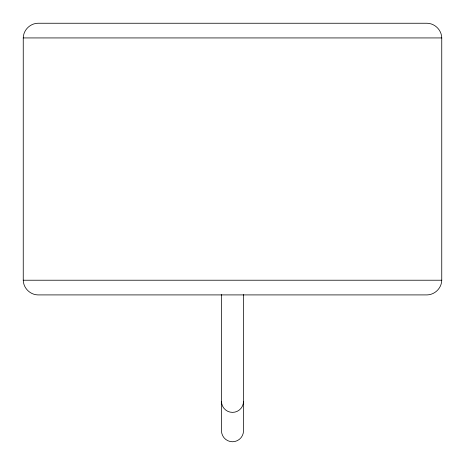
<?xml version="1.0" encoding="UTF-8"?>
<svg xmlns="http://www.w3.org/2000/svg" width="465" height="465" viewBox="0 0 465 465"><rect width="100%" height="100%" fill="white"/><g stroke="black" fill="none" stroke-linecap="round" stroke-linejoin="round"><path stroke-width="0.7" d="M23.25 37.932C23.395 30.068 30.068 23.401 37.932 23.25L427.068 23.25C434.932 23.401 441.599 30.068 441.75 37.932L441.75 280.226C441.599 288.085 434.932 294.758 427.068 294.909L37.932 294.909C30.068 294.758 23.395 288.085 23.25 280.226L23.25 37.932L441.75 37.932M23.25 280.226L441.75 280.226M243.515 294.543L243.515 430.735A11.015 11.015 0 0 1 232.5 441.75A11.015 11.015 0 0 1 221.485 430.735L221.485 294.543M243.515 401.371A11.015 11.015 0 0 1 232.5 412.379A11.015 11.015 0 0 1 221.485 401.371"/></g></svg>
